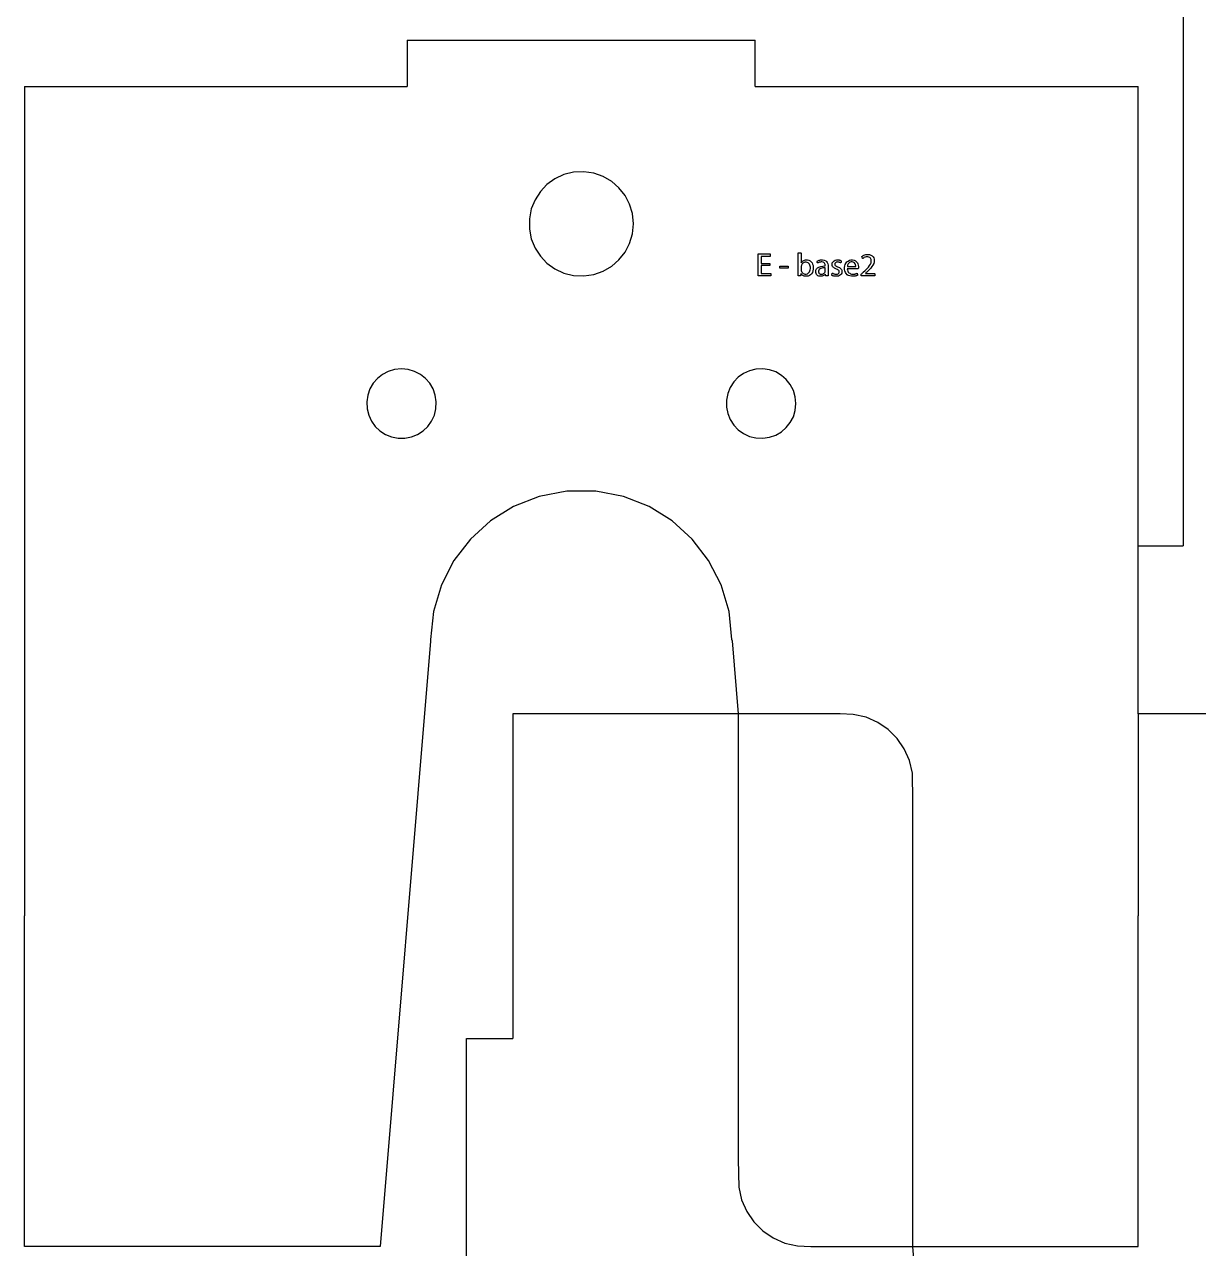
# Model space of a CAD drawing. Header units: metres. Extents: x 1885 to 2636, y 491 to 906.
# Drawn here: x 1898.4 to 1999.6, y 660.9 to 766.5 of the extents above; entities that cross this region are included whole.
import ezdxf

# ---------------------------------------------------------------- set-up
doc = ezdxf.new("R2010")
doc.units = ezdxf.units.M

msp = doc.modelspace()

# ---------------------------------------------------------------- linework, layer by layer
at = {"layer": 'COMPONENT1'}
for p, q in [((1998.34, 782.06), (1998.34, 721.56)), ((1931.44, 765.17), (1961.44, 765.17)), ((1931.44, 765.17), (1931.44, 761.17)), ((1961.44, 761.17), (1961.44, 765.17)), ((1898.44, 761.17), (1898.44, 689.64)), ((1898.44, 761.17), (1931.44, 761.17)), ((1961.44, 761.17), (1994.44, 761.17)), ((1994.44, 721.56), (1994.44, 761.17)), ((1945.77, 753.77), (1944.93, 753.56)), ((1946.66, 753.81), (1945.77, 753.77)), ((1947.53, 753.68), (1946.66, 753.81)), ((1943.48, 752.71), (1942.91, 752.11)), ((1944.17, 753.2), (1943.48, 752.71)), ((1944.93, 753.56), (1944.17, 753.2)), ((1948.33, 753.4), (1947.53, 753.68)), ((1949.06, 752.97), (1948.33, 753.4)), ((1949.69, 752.42), (1949.06, 752.97)), ((1942.91, 752.11), (1942.45, 751.4)), ((1950.21, 751.77), (1949.69, 752.42)), ((1950.6, 751.02), (1950.21, 751.77)), ((1942.13, 750.62), (1941.96, 749.76)), ((1942.45, 751.4), (1942.13, 750.62)), ((1950.85, 750.2), (1950.6, 751.02)), ((1941.96, 749.76), (1941.96, 748.87)), ((1950.94, 749.32), (1950.85, 750.2)), ((1941.96, 748.87), (1942.13, 748.02)), ((1950.6, 747.61), (1950.85, 748.44)), ((1950.85, 748.44), (1950.94, 749.32)), ((1942.13, 748.02), (1942.45, 747.23)), ((1950.21, 746.87), (1950.6, 747.61)), ((1942.45, 747.23), (1942.91, 746.53)), ((1942.91, 746.53), (1943.48, 745.92)), ((1949.69, 746.21), (1950.21, 746.87)), ((1943.48, 745.92), (1944.17, 745.43)), ((1944.17, 745.43), (1944.93, 745.07)), ((1948.33, 745.24), (1949.06, 745.66)), ((1949.06, 745.66), (1949.69, 746.21)), ((1944.93, 745.07), (1945.77, 744.87)), ((1945.77, 744.87), (1946.66, 744.82)), ((1946.66, 744.82), (1947.53, 744.95)), ((1947.53, 744.95), (1948.33, 745.24)), ((1930.94, 736.82), (1930.35, 736.76)), ((1931.52, 736.76), (1930.94, 736.82)), ((1962.09, 736.81), (1961.49, 736.78)), ((1962.67, 736.73), (1962.09, 736.81)), ((1928.87, 735.99), (1928.5, 735.57)), ((1929.3, 736.33), (1928.87, 735.99)), ((1929.8, 736.59), (1929.3, 736.33)), ((1930.35, 736.76), (1929.8, 736.59)), ((1932.07, 736.59), (1931.52, 736.76)), ((1932.57, 736.33), (1932.07, 736.59)), ((1933.01, 735.99), (1932.57, 736.33)), ((1933.37, 735.57), (1933.01, 735.99)), ((1959.97, 736.08), (1959.58, 735.68)), ((1960.42, 736.41), (1959.97, 736.08)), ((1960.94, 736.65), (1960.42, 736.41)), ((1961.49, 736.78), (1960.94, 736.65)), ((1963.2, 736.54), (1962.67, 736.73)), ((1963.69, 736.25), (1963.2, 736.54)), ((1964.11, 735.89), (1963.69, 736.25)), ((1964.45, 735.45), (1964.11, 735.89)), ((1928.22, 735.08), (1928.03, 734.54)), ((1928.5, 735.57), (1928.22, 735.08)), ((1933.66, 735.08), (1933.37, 735.57)), ((1933.85, 734.54), (1933.66, 735.08)), ((1959.28, 735.21), (1959.06, 734.68)), ((1959.58, 735.68), (1959.28, 735.21)), ((1964.72, 734.95), (1964.45, 735.45)), ((1964.88, 734.4), (1964.72, 734.95)), ((1928.03, 734.54), (1927.94, 733.97)), ((1927.94, 733.97), (1927.97, 733.37)), ((1933.93, 733.97), (1933.85, 734.54)), ((1933.9, 733.37), (1933.93, 733.97)), ((1959.06, 734.68), (1958.95, 734.11)), ((1958.95, 734.11), (1958.95, 733.52)), ((1964.94, 733.82), (1964.88, 734.4)), ((1964.88, 733.23), (1964.94, 733.82)), ((1927.97, 733.37), (1928.11, 732.81)), ((1928.11, 732.81), (1928.35, 732.3)), ((1933.53, 732.3), (1933.77, 732.81)), ((1933.77, 732.81), (1933.9, 733.37)), ((1958.95, 733.52), (1959.06, 732.95)), ((1959.06, 732.95), (1959.28, 732.43)), ((1964.45, 732.18), (1964.72, 732.68)), ((1964.72, 732.68), (1964.88, 733.23)), ((1928.35, 732.3), (1928.67, 731.85)), ((1928.67, 731.85), (1929.08, 731.46)), ((1932.8, 731.46), (1933.2, 731.85)), ((1933.2, 731.85), (1933.53, 732.3)), ((1959.28, 732.43), (1959.58, 731.96)), ((1959.58, 731.96), (1959.97, 731.55)), ((1959.97, 731.55), (1960.42, 731.23)), ((1963.69, 731.38), (1964.11, 731.75)), ((1964.11, 731.75), (1964.45, 732.18)), ((1929.08, 731.46), (1929.55, 731.16)), ((1929.55, 731.16), (1930.07, 730.94)), ((1930.07, 730.94), (1930.64, 730.83)), ((1930.64, 730.83), (1931.23, 730.83)), ((1931.23, 730.83), (1931.8, 730.94)), ((1931.8, 730.94), (1932.33, 731.16)), ((1932.33, 731.16), (1932.8, 731.46)), ((1960.42, 731.23), (1960.94, 730.99)), ((1960.94, 730.99), (1961.49, 730.85)), ((1961.49, 730.85), (1962.09, 730.82)), ((1962.09, 730.82), (1962.67, 730.91)), ((1962.67, 730.91), (1963.2, 731.1)), ((1963.2, 731.1), (1963.69, 731.38)), ((1945.19, 726.26), (1942.81, 725.8)), ((1947.68, 726.26), (1945.19, 726.26)), ((1950.07, 725.8), (1947.68, 726.26)), ((1942.81, 725.8), (1940.6, 724.93)), ((1952.28, 724.93), (1950.07, 725.8)), ((1940.6, 724.93), (1938.61, 723.7)), ((1954.27, 723.7), (1952.28, 724.93)), ((1938.61, 723.7), (1936.88, 722.13)), ((1955.99, 722.13), (1954.27, 723.7)), ((1936.88, 722.13), (1935.46, 720.28)), ((1957.42, 720.28), (1955.99, 722.13)), ((1994.44, 721.56), (1998.34, 721.56)), ((1994.44, 707.06), (1994.44, 721.56)), ((1935.46, 720.28), (1934.38, 718.18)), ((1958.49, 718.18), (1957.42, 720.28)), ((1934.38, 718.18), (1933.69, 715.89)), ((1959.18, 715.89), (1958.49, 718.18)), ((1933.69, 715.89), (1933.44, 713.48)), ((1959.43, 713.48), (1959.18, 715.89)), ((1933.44, 713.33), (1929.1, 661.12)), ((1933.44, 713.48), (1933.44, 713.44)), ((1933.44, 713.44), (1933.44, 713.41)), ((1933.44, 713.41), (1933.44, 713.38)), ((1933.44, 713.38), (1933.44, 713.36)), ((1933.44, 713.36), (1933.44, 713.33)), ((1959.43, 713.44), (1959.43, 713.48)), ((1959.43, 713.44), (1959.43, 713.41)), ((1959.43, 713.41), (1959.44, 713.38)), ((1959.44, 713.38), (1959.44, 713.36)), ((1959.44, 713.36), (1959.44, 713.33)), ((1959.44, 713.36), (1959.96, 707.06)), ((1959.96, 707.06), (1940.55, 707.06)), ((1940.55, 707.06), (1940.55, 679.06)), ((1959.96, 707.06), (1959.96, 702.26)), ((1961.06, 707.06), (1959.96, 707.06)), ((1962.16, 707.06), (1961.06, 707.06)), ((1963.26, 707.06), (1962.16, 707.06)), ((1964.36, 707.06), (1963.26, 707.06)), ((1965.46, 707.06), (1964.36, 707.06)), ((1966.56, 707.06), (1965.46, 707.06)), ((1967.66, 707.06), (1966.56, 707.06)), ((1968.76, 707.06), (1967.66, 707.06)), ((1969.89, 707.01), (1968.76, 707.06)), ((1970.99, 706.76), (1969.89, 707.01)), ((1972, 706.32), (1970.99, 706.76)), ((1972.9, 705.7), (1972, 706.32)), ((2005.89, 707.06), (1994.44, 707.06)), ((1994.44, 707.06), (1994.44, 689.64)), ((1973.66, 704.93), (1972.9, 705.7)), ((1974.28, 704.03), (1973.66, 704.93)), ((1974.72, 703.03), (1974.28, 704.03)), ((1959.96, 702.26), (1959.96, 697.45)), ((1974.98, 701.93), (1974.72, 703.03)), ((1975.03, 699.56), (1974.98, 701.93)), ((1975.03, 694.75), (1975.03, 699.56)), ((1959.96, 697.45), (1959.96, 692.65)), ((1975.03, 689.95), (1975.03, 694.75)), ((1959.96, 692.65), (1959.96, 687.84)), ((1898.44, 688.64), (1898.44, 689.64)), ((1975.03, 685.14), (1975.03, 689.95)), ((1994.44, 688.64), (1994.44, 689.64)), ((1898.44, 661.12), (1898.44, 688.64)), ((1994.44, 661.12), (1994.44, 688.64)), ((1959.96, 687.84), (1959.96, 683.03)), ((1975.03, 680.34), (1975.03, 685.14)), ((1959.96, 683.03), (1959.96, 678.23)), ((1975.03, 675.53), (1975.03, 680.34)), ((1936.55, 660.06), (1936.55, 679.06)), ((1936.55, 679.06), (1940.55, 679.06)), ((1959.96, 678.23), (1959.96, 673.42)), ((1975.03, 670.73), (1975.03, 675.53)), ((1959.96, 673.42), (1959.96, 668.62)), ((1975.03, 665.92), (1975.03, 670.73)), ((1959.96, 668.62), (1960.01, 666.25)), ((1960.01, 666.25), (1960.26, 665.15)), ((1960.26, 665.15), (1960.71, 664.14)), ((1975.03, 661.12), (1975.03, 665.92)), ((1960.71, 664.14), (1961.32, 663.25)), ((1961.32, 663.25), (1962.09, 662.48)), ((1962.09, 662.48), (1962.99, 661.86)), ((1929.1, 661.12), (1898.44, 661.12)), ((1962.99, 661.86), (1964, 661.42)), ((1964, 661.42), (1965.09, 661.17)), ((1965.09, 661.17), (1966.23, 661.12)), ((1966.23, 661.12), (1967.33, 661.12)), ((1967.33, 661.12), (1968.43, 661.12)), ((1968.43, 661.12), (1969.53, 661.12)), ((1969.53, 661.12), (1970.63, 661.12)), ((1970.63, 661.12), (1971.73, 661.12)), ((1971.73, 661.12), (1972.83, 661.12)), ((1972.83, 661.12), (1973.93, 661.12)), ((1973.93, 661.12), (1975.03, 661.12)), ((1975.03, 661.12), (1994.44, 661.12)), ((1975.55, 654.76), (1975.03, 661.12))]:
    msp.add_line(p, q, dxfattribs=at)
at = {"layer": 'COMPONENT21'}
for p, q in [((1961.7, 744.82), (1961.7, 746.72)), ((1961.7, 746.72), (1962.73, 746.72)), ((1962.73, 746.51), (1961.95, 746.51)), ((1961.95, 746.51), (1961.95, 745.91)), ((1962.73, 746.72), (1962.73, 746.51)), ((1965.15, 746.82), (1965.19, 746.82)), ((1965.15, 746.75), (1965.15, 746.82)), ((1965.15, 746.57), (1965.15, 746.75)), ((1965.15, 746.31), (1965.15, 746.57)), ((1965.19, 746.82), (1965.23, 746.82)), ((1965.23, 746.82), (1965.27, 746.82)), ((1965.27, 746.82), (1965.31, 746.82)), ((1965.31, 746.82), (1965.35, 746.82)), ((1965.35, 746.82), (1965.38, 746.82)), ((1965.38, 746.82), (1965.39, 746.79)), ((1965.39, 746.79), (1965.39, 746.7)), ((1965.39, 746.7), (1965.39, 746.57)), ((1965.39, 746.57), (1965.39, 746.41)), ((1965.39, 746.41), (1965.39, 746.25)), ((1970.62, 746.5), (1970.68, 746.54)), ((1970.63, 746.47), (1970.62, 746.5)), ((1970.64, 746.43), (1970.63, 746.47)), ((1970.66, 746.4), (1970.64, 746.43)), ((1970.68, 746.36), (1970.66, 746.4)), ((1970.68, 746.54), (1970.74, 746.58)), ((1970.69, 746.32), (1970.68, 746.36)), ((1970.72, 746.34), (1970.69, 746.32)), ((1970.76, 746.37), (1970.72, 746.34)), ((1970.74, 746.58), (1970.81, 746.62)), ((1970.81, 746.4), (1970.76, 746.37)), ((1970.81, 746.62), (1970.88, 746.64)), ((1970.87, 746.43), (1970.81, 746.4)), ((1970.92, 746.45), (1970.87, 746.43)), ((1970.88, 746.64), (1970.96, 746.66)), ((1970.99, 746.47), (1970.92, 746.45)), ((1970.96, 746.66), (1971.05, 746.68)), ((1971.05, 746.47), (1970.99, 746.47)), ((1971.05, 746.68), (1971.13, 746.68)), ((1971.15, 746.47), (1971.05, 746.47)), ((1971.13, 746.68), (1971.28, 746.67)), ((1971.24, 746.45), (1971.15, 746.47)), ((1971.31, 746.42), (1971.24, 746.45)), ((1971.28, 746.67), (1971.41, 746.62)), ((1971.37, 746.37), (1971.31, 746.42)), ((1971.41, 746.31), (1971.37, 746.37)), ((1971.41, 746.62), (1971.51, 746.56)), ((1971.51, 746.56), (1971.59, 746.48)), ((1971.59, 746.48), (1971.65, 746.38)), ((1971.65, 746.38), (1971.68, 746.27)), ((1961.95, 745.91), (1962.69, 745.91)), ((1962.69, 745.71), (1961.95, 745.71)), ((1961.95, 745.71), (1961.95, 745.02)), ((1962.69, 745.91), (1962.69, 745.71)), ((1963.56, 745.49), (1963.56, 745.67)), ((1963.56, 745.67), (1964.26, 745.67)), ((1964.26, 745.49), (1963.56, 745.49)), ((1964.26, 745.67), (1964.26, 745.49)), ((1965.15, 746.01), (1965.15, 746.31)), ((1965.15, 745.71), (1965.15, 746.01)), ((1965.15, 745.44), (1965.15, 745.71)), ((1965.15, 745.25), (1965.15, 745.44)), ((1965.39, 746.25), (1965.39, 746.11)), ((1965.39, 746.11), (1965.39, 746.01)), ((1965.39, 746.01), (1965.39, 745.96)), ((1965.39, 745.96), (1965.43, 746)), ((1965.4, 745.65), (1965.39, 745.62)), ((1965.39, 745.62), (1965.39, 745.57)), ((1965.39, 745.57), (1965.39, 745.53)), ((1965.39, 745.53), (1965.39, 745.48)), ((1965.39, 745.48), (1965.39, 745.44)), ((1965.39, 745.44), (1965.39, 745.4)), ((1965.39, 745.4), (1965.39, 745.36)), ((1965.39, 745.36), (1965.4, 745.33)), ((1965.41, 745.71), (1965.4, 745.67)), ((1965.4, 745.67), (1965.4, 745.65)), ((1965.4, 745.33), (1965.4, 745.3)), ((1965.4, 745.3), (1965.42, 745.22)), ((1965.42, 745.76), (1965.41, 745.71)), ((1965.45, 745.82), (1965.42, 745.76)), ((1965.43, 746), (1965.47, 746.05)), ((1965.49, 745.87), (1965.45, 745.82)), ((1965.47, 746.05), (1965.51, 746.1)), ((1965.54, 745.92), (1965.49, 745.87)), ((1965.51, 746.1), (1965.57, 746.13)), ((1965.59, 745.96), (1965.54, 745.92)), ((1965.57, 746.13), (1965.63, 746.16)), ((1965.64, 745.99), (1965.59, 745.96)), ((1965.63, 746.16), (1965.69, 746.19)), ((1965.7, 746.01), (1965.64, 745.99)), ((1965.69, 746.19), (1965.76, 746.2)), ((1965.76, 746.02), (1965.7, 746.01)), ((1965.76, 746.2), (1965.84, 746.21)), ((1965.84, 746.01), (1965.76, 746.02)), ((1965.84, 746.21), (1965.95, 746.2)), ((1965.92, 745.99), (1965.84, 746.01)), ((1966, 745.95), (1965.92, 745.99)), ((1965.95, 746.2), (1966.06, 746.18)), ((1966.06, 745.9), (1966, 745.95)), ((1966.06, 746.18), (1966.16, 746.12)), ((1966.11, 745.83), (1966.06, 745.9)), ((1966.15, 745.75), (1966.11, 745.83)), ((1966.11, 745.17), (1966.15, 745.26)), ((1966.18, 745.66), (1966.15, 745.75)), ((1966.15, 745.26), (1966.18, 745.35)), ((1966.16, 746.12), (1966.25, 746.05)), ((1966.19, 745.57), (1966.18, 745.66)), ((1966.18, 745.35), (1966.19, 745.46)), ((1966.19, 745.46), (1966.19, 745.57)), ((1966.25, 746.05), (1966.33, 745.96)), ((1966.33, 745.96), (1966.38, 745.85)), ((1966.41, 745.26), (1966.36, 745.12)), ((1966.38, 745.85), (1966.42, 745.72)), ((1966.44, 745.41), (1966.41, 745.26)), ((1966.42, 745.72), (1966.44, 745.58)), ((1966.44, 745.58), (1966.44, 745.41)), ((1966.65, 745.2), (1966.67, 745.32)), ((1966.67, 745.32), (1966.73, 745.43)), ((1966.73, 745.43), (1966.81, 745.52)), ((1966.75, 746.07), (1966.76, 746.1)), ((1966.76, 746.04), (1966.75, 746.07)), ((1966.76, 746.1), (1966.82, 746.13)), ((1966.77, 746.01), (1966.76, 746.04)), ((1966.78, 745.97), (1966.77, 746.01)), ((1966.79, 745.95), (1966.78, 745.97)), ((1966.82, 745.94), (1966.79, 745.95)), ((1966.81, 745.52), (1966.93, 745.59)), ((1966.82, 746.13), (1966.88, 746.16)), ((1966.86, 745.96), (1966.82, 745.94)), ((1966.91, 745.98), (1966.86, 745.96)), ((1966.88, 746.16), (1966.94, 746.18)), ((1966.91, 745.31), (1966.9, 745.23)), ((1966.96, 746), (1966.91, 745.98)), ((1966.96, 745.38), (1966.91, 745.31)), ((1966.93, 745.59), (1967.08, 745.65)), ((1966.94, 746.18), (1967, 746.19)), ((1967.01, 746.01), (1966.96, 746)), ((1967.02, 745.43), (1966.96, 745.38)), ((1967, 746.19), (1967.07, 746.2)), ((1967.06, 746.02), (1967.01, 746.01)), ((1967.09, 745.46), (1967.02, 745.43)), ((1967.12, 746.03), (1967.06, 746.02)), ((1967.07, 746.2), (1967.14, 746.21)), ((1967.08, 745.65), (1967.26, 745.68)), ((1967.18, 745.49), (1967.09, 745.46)), ((1967.19, 746.03), (1967.12, 746.03)), ((1967.14, 746.21), (1967.24, 746.21)), ((1967.27, 745.51), (1967.18, 745.49)), ((1967.29, 746.01), (1967.19, 746.03)), ((1967.24, 746.21), (1967.39, 746.18)), ((1967.26, 745.68), (1967.47, 745.69)), ((1967.37, 745.51), (1967.27, 745.51)), ((1967.36, 745.98), (1967.29, 746.01)), ((1967.41, 745.93), (1967.36, 745.98)), ((1967.47, 745.51), (1967.37, 745.51)), ((1967.39, 746.18), (1967.51, 746.13)), ((1967.44, 745.87), (1967.41, 745.93)), ((1967.46, 745.81), (1967.44, 745.87)), ((1967.47, 745.76), (1967.46, 745.81)), ((1967.47, 745.71), (1967.47, 745.76)), ((1967.47, 745.69), (1967.47, 745.71)), ((1967.47, 745.48), (1967.47, 745.51)), ((1967.47, 745.44), (1967.47, 745.48)), ((1967.47, 745.4), (1967.47, 745.44)), ((1967.47, 745.36), (1967.47, 745.4)), ((1967.47, 745.32), (1967.47, 745.36)), ((1967.47, 745.29), (1967.47, 745.32)), ((1967.47, 745.26), (1967.47, 745.29)), ((1967.47, 745.23), (1967.47, 745.26)), ((1967.51, 746.13), (1967.59, 746.06)), ((1967.59, 746.06), (1967.65, 745.97)), ((1967.65, 745.97), (1967.69, 745.86)), ((1967.69, 745.86), (1967.71, 745.75)), ((1967.71, 745.75), (1967.71, 745.65)), ((1967.71, 745.65), (1967.71, 745.62)), ((1967.71, 745.62), (1967.71, 745.54)), ((1967.71, 745.54), (1967.71, 745.45)), ((1967.71, 745.45), (1967.71, 745.34)), ((1967.71, 745.34), (1967.71, 745.24)), ((1968.06, 745.85), (1968.08, 745.94)), ((1968.06, 745.77), (1968.06, 745.85)), ((1968.08, 745.71), (1968.06, 745.77)), ((1968.08, 745.94), (1968.12, 746.02)), ((1968.1, 745.65), (1968.08, 745.71)), ((1968.15, 745.59), (1968.1, 745.65)), ((1968.12, 746.02), (1968.18, 746.08)), ((1968.21, 745.54), (1968.15, 745.59)), ((1968.18, 746.08), (1968.25, 746.14)), ((1968.28, 745.49), (1968.21, 745.54)), ((1968.25, 746.14), (1968.34, 746.18)), ((1968.37, 745.45), (1968.28, 745.49)), ((1968.31, 745.89), (1968.3, 745.85)), ((1968.3, 745.85), (1968.3, 745.81)), ((1968.3, 745.81), (1968.31, 745.77)), ((1968.32, 745.93), (1968.31, 745.89)), ((1968.31, 745.77), (1968.33, 745.73)), ((1968.35, 745.96), (1968.32, 745.93)), ((1968.33, 745.73), (1968.37, 745.7)), ((1968.34, 746.18), (1968.45, 746.21)), ((1968.38, 745.99), (1968.35, 745.96)), ((1968.37, 745.7), (1968.41, 745.68)), ((1968.45, 745.41), (1968.37, 745.45)), ((1968.42, 746.01), (1968.38, 745.99)), ((1968.41, 745.68), (1968.46, 745.65)), ((1968.47, 746.02), (1968.42, 746.01)), ((1968.45, 746.21), (1968.55, 746.21)), ((1968.52, 745.38), (1968.45, 745.41)), ((1968.46, 745.65), (1968.52, 745.62)), ((1968.53, 746.03), (1968.47, 746.02)), ((1968.52, 745.62), (1968.61, 745.59)), ((1968.57, 745.35), (1968.52, 745.38)), ((1968.58, 746.02), (1968.53, 746.03)), ((1968.55, 746.21), (1968.6, 746.21)), ((1968.61, 745.32), (1968.57, 745.35)), ((1968.63, 746.02), (1968.58, 746.02)), ((1968.6, 746.21), (1968.66, 746.2)), ((1968.61, 745.59), (1968.69, 745.54)), ((1968.64, 745.29), (1968.61, 745.32)), ((1968.67, 746), (1968.63, 746.02)), ((1968.66, 745.25), (1968.64, 745.29)), ((1968.66, 746.2), (1968.71, 746.19)), ((1968.71, 745.99), (1968.67, 746)), ((1968.69, 745.54), (1968.76, 745.5)), ((1968.71, 746.19), (1968.75, 746.18)), ((1968.75, 745.98), (1968.71, 745.99)), ((1968.75, 746.18), (1968.8, 746.16)), ((1968.78, 745.96), (1968.75, 745.98)), ((1968.76, 745.5), (1968.82, 745.45)), ((1968.81, 745.96), (1968.78, 745.96)), ((1968.8, 746.16), (1968.83, 746.14)), ((1968.83, 746.01), (1968.81, 745.98)), ((1968.81, 745.98), (1968.81, 745.96)), ((1968.82, 745.45), (1968.87, 745.39)), ((1968.83, 746.14), (1968.86, 746.13)), ((1968.84, 746.05), (1968.83, 746.01)), ((1968.85, 746.09), (1968.84, 746.05)), ((1968.86, 746.13), (1968.85, 746.09)), ((1968.87, 745.39), (1968.9, 745.32)), ((1968.9, 745.32), (1968.91, 745.24)), ((1969.14, 745.54), (1969.16, 745.69)), ((1969.14, 745.39), (1969.14, 745.54)), ((1969.16, 745.26), (1969.14, 745.39)), ((1969.16, 745.69), (1969.2, 745.82)), ((1969.21, 745.13), (1969.16, 745.26)), ((1969.2, 745.82), (1969.26, 745.94)), ((1969.26, 745.94), (1969.34, 746.03)), ((1969.34, 746.03), (1969.44, 746.11)), ((1969.37, 745.45), (1969.38, 745.34)), ((1969.41, 745.45), (1969.37, 745.45)), ((1969.4, 745.74), (1969.38, 745.67)), ((1969.38, 745.67), (1969.38, 745.63)), ((1969.38, 745.63), (1969.42, 745.63)), ((1969.38, 745.34), (1969.41, 745.24)), ((1969.42, 745.81), (1969.4, 745.74)), ((1969.52, 745.45), (1969.41, 745.45)), ((1969.46, 745.87), (1969.42, 745.81)), ((1969.42, 745.63), (1969.51, 745.63)), ((1969.44, 746.11), (1969.55, 746.17)), ((1969.5, 745.92), (1969.46, 745.87)), ((1969.55, 745.97), (1969.5, 745.92)), ((1969.51, 745.63), (1969.63, 745.63)), ((1969.67, 745.45), (1969.52, 745.45)), ((1969.55, 746.17), (1969.68, 746.2)), ((1969.62, 746.01), (1969.55, 745.97)), ((1969.7, 746.03), (1969.62, 746.01)), ((1969.63, 745.63), (1969.76, 745.63)), ((1969.84, 745.45), (1969.67, 745.45)), ((1969.68, 746.2), (1969.83, 746.21)), ((1969.79, 746.03), (1969.7, 746.03)), ((1969.76, 745.63), (1969.88, 745.63)), ((1969.87, 746.02), (1969.79, 746.03)), ((1969.83, 746.21), (1969.97, 746.18)), ((1970.01, 745.45), (1969.84, 745.45)), ((1969.94, 745.98), (1969.87, 746.02)), ((1969.88, 745.63), (1969.99, 745.63)), ((1970, 745.94), (1969.94, 745.98)), ((1969.97, 746.18), (1970.08, 746.13)), ((1969.99, 745.63), (1970.07, 745.63)), ((1970.04, 745.88), (1970, 745.94)), ((1970.17, 745.45), (1970.01, 745.45)), ((1970.07, 745.82), (1970.04, 745.88)), ((1970.09, 745.75), (1970.07, 745.82)), ((1970.07, 745.63), (1970.1, 745.63)), ((1970.08, 746.13), (1970.17, 746.05)), ((1970.1, 745.69), (1970.09, 745.75)), ((1970.1, 745.63), (1970.1, 745.69)), ((1970.17, 746.05), (1970.24, 745.96)), ((1970.28, 745.45), (1970.17, 745.45)), ((1970.24, 745.96), (1970.29, 745.86)), ((1970.33, 745.48), (1970.28, 745.45)), ((1970.29, 745.86), (1970.32, 745.75)), ((1970.32, 745.75), (1970.34, 745.65)), ((1970.34, 745.5), (1970.33, 745.48)), ((1970.34, 745.65), (1970.34, 745.57)), ((1970.34, 745.57), (1970.34, 745.53)), ((1970.34, 745.53), (1970.34, 745.5)), ((1970.75, 745.14), (1970.9, 745.29)), ((1970.9, 745.29), (1971.06, 745.45)), ((1971.06, 745.45), (1971.19, 745.59)), ((1971.26, 745.36), (1971.11, 745.21)), ((1971.19, 745.59), (1971.29, 745.72)), ((1971.39, 745.5), (1971.26, 745.36)), ((1971.29, 745.72), (1971.37, 745.84)), ((1971.37, 745.84), (1971.42, 745.95)), ((1971.49, 745.63), (1971.39, 745.5)), ((1971.43, 746.24), (1971.41, 746.31)), ((1971.42, 745.95), (1971.44, 746.07)), ((1971.44, 746.16), (1971.43, 746.24)), ((1971.44, 746.07), (1971.44, 746.16)), ((1971.58, 745.76), (1971.49, 745.63)), ((1971.65, 745.89), (1971.58, 745.76)), ((1971.68, 746.03), (1971.65, 745.89)), ((1971.68, 746.27), (1971.69, 746.16)), ((1971.69, 746.16), (1971.68, 746.03)), ((1962.78, 744.82), (1961.7, 744.82)), ((1961.95, 745.02), (1962.78, 745.02)), ((1962.78, 745.02), (1962.78, 744.82)), ((1965.14, 744.94), (1965.15, 744.99)), ((1965.14, 744.9), (1965.14, 744.94)), ((1965.14, 744.86), (1965.14, 744.9)), ((1965.14, 744.82), (1965.14, 744.86)), ((1965.17, 744.82), (1965.14, 744.82)), ((1965.15, 745.17), (1965.15, 745.25)), ((1965.15, 745.13), (1965.15, 745.17)), ((1965.15, 745.08), (1965.15, 745.13)), ((1965.15, 745.03), (1965.15, 745.08)), ((1965.15, 744.99), (1965.15, 745.03)), ((1965.2, 744.82), (1965.17, 744.82)), ((1965.24, 744.82), (1965.2, 744.82)), ((1965.27, 744.82), (1965.24, 744.82)), ((1965.31, 744.82), (1965.27, 744.82)), ((1965.35, 744.82), (1965.31, 744.82)), ((1965.36, 744.92), (1965.35, 744.88)), ((1965.35, 744.88), (1965.35, 744.84)), ((1965.35, 744.84), (1965.35, 744.82)), ((1965.37, 745.04), (1965.36, 745)), ((1965.36, 745), (1965.36, 744.96)), ((1965.36, 744.96), (1965.36, 744.92)), ((1965.39, 745), (1965.37, 745.04)), ((1965.44, 744.95), (1965.39, 745)), ((1965.42, 745.22), (1965.45, 745.17)), ((1965.49, 744.9), (1965.44, 744.95)), ((1965.45, 745.17), (1965.49, 745.12)), ((1965.49, 745.12), (1965.53, 745.07)), ((1965.54, 744.86), (1965.49, 744.9)), ((1965.53, 745.07), (1965.58, 745.04)), ((1965.6, 744.83), (1965.54, 744.86)), ((1965.58, 745.04), (1965.64, 745.01)), ((1965.66, 744.81), (1965.6, 744.83)), ((1965.64, 745.01), (1965.7, 744.99)), ((1965.72, 744.79), (1965.66, 744.81)), ((1965.7, 744.99), (1965.76, 744.98)), ((1965.79, 744.79), (1965.72, 744.79)), ((1965.76, 744.98), (1965.84, 744.99)), ((1965.89, 744.79), (1965.79, 744.79)), ((1965.84, 744.99), (1965.93, 745.01)), ((1966, 744.81), (1965.89, 744.79)), ((1965.93, 745.01), (1966, 745.05)), ((1966, 745.05), (1966.06, 745.11)), ((1966.1, 744.86), (1966, 744.81)), ((1966.06, 745.11), (1966.11, 745.17)), ((1966.2, 744.92), (1966.1, 744.86)), ((1966.29, 745.01), (1966.2, 744.92)), ((1966.36, 745.12), (1966.29, 745.01)), ((1966.65, 745.11), (1966.65, 745.2)), ((1966.68, 745.03), (1966.65, 745.11)), ((1966.72, 744.95), (1966.68, 745.03)), ((1966.77, 744.89), (1966.72, 744.95)), ((1966.84, 744.84), (1966.77, 744.89)), ((1966.93, 744.8), (1966.84, 744.84)), ((1966.9, 745.23), (1966.9, 745.16)), ((1966.9, 745.16), (1966.91, 745.11)), ((1966.91, 745.11), (1966.93, 745.07)), ((1966.93, 745.07), (1966.96, 745.04)), ((1967.03, 744.79), (1966.93, 744.8)), ((1966.96, 745.04), (1966.99, 745.01)), ((1966.99, 745.01), (1967.02, 744.99)), ((1967.02, 744.99), (1967.07, 744.98)), ((1967.12, 744.79), (1967.03, 744.79)), ((1967.07, 744.98), (1967.11, 744.97)), ((1967.11, 744.97), (1967.17, 744.97)), ((1967.2, 744.8), (1967.12, 744.79)), ((1967.17, 744.97), (1967.23, 744.98)), ((1967.27, 744.82), (1967.2, 744.8)), ((1967.23, 744.98), (1967.28, 745)), ((1967.33, 744.85), (1967.27, 744.82)), ((1967.28, 745), (1967.33, 745.03)), ((1967.33, 745.03), (1967.37, 745.06)), ((1967.38, 744.89), (1967.33, 744.85)), ((1967.37, 745.06), (1967.4, 745.09)), ((1967.43, 744.93), (1967.38, 744.89)), ((1967.4, 745.09), (1967.43, 745.13)), ((1967.43, 745.13), (1967.45, 745.17)), ((1967.49, 744.97), (1967.43, 744.93)), ((1967.45, 745.17), (1967.46, 745.2)), ((1967.46, 745.2), (1967.47, 745.23)), ((1967.5, 744.94), (1967.49, 744.97)), ((1967.5, 744.91), (1967.5, 744.94)), ((1967.5, 744.87), (1967.5, 744.91)), ((1967.51, 744.84), (1967.5, 744.87)), ((1967.53, 744.82), (1967.51, 744.84)), ((1967.56, 744.82), (1967.53, 744.82)), ((1967.61, 744.82), (1967.56, 744.82)), ((1967.66, 744.82), (1967.61, 744.82)), ((1967.7, 744.82), (1967.66, 744.82)), ((1967.73, 744.82), (1967.7, 744.82)), ((1967.71, 745.24), (1967.71, 745.17)), ((1967.71, 745.17), (1967.71, 745.14)), ((1967.71, 745.14), (1967.71, 745.09)), ((1967.71, 745.09), (1967.72, 745.05)), ((1967.72, 745.05), (1967.72, 745)), ((1967.72, 745), (1967.72, 744.95)), ((1967.72, 744.95), (1967.72, 744.91)), ((1967.72, 744.91), (1967.73, 744.86)), ((1967.73, 744.86), (1967.73, 744.82)), ((1968.02, 744.88), (1968.03, 744.92)), ((1968.06, 744.86), (1968.02, 744.88)), ((1968.03, 744.92), (1968.05, 744.96)), ((1968.05, 744.96), (1968.06, 745)), ((1968.06, 745), (1968.07, 745.03)), ((1968.1, 744.84), (1968.06, 744.86)), ((1968.07, 745.03), (1968.08, 745.07)), ((1968.08, 745.07), (1968.12, 745.05)), ((1968.16, 744.82), (1968.1, 744.84)), ((1968.12, 745.05), (1968.16, 745.03)), ((1968.16, 745.03), (1968.2, 745.01)), ((1968.21, 744.81), (1968.16, 744.82)), ((1968.2, 745.01), (1968.25, 745)), ((1968.27, 744.8), (1968.21, 744.81)), ((1968.25, 745), (1968.3, 744.98)), ((1968.33, 744.79), (1968.27, 744.8)), ((1968.3, 744.98), (1968.35, 744.98)), ((1968.39, 744.79), (1968.33, 744.79)), ((1968.35, 744.98), (1968.4, 744.97)), ((1968.5, 744.79), (1968.39, 744.79)), ((1968.4, 744.97), (1968.47, 744.98)), ((1968.47, 744.98), (1968.53, 744.99)), ((1968.61, 744.81), (1968.5, 744.79)), ((1968.53, 744.99), (1968.58, 745.01)), ((1968.58, 745.01), (1968.62, 745.04)), ((1968.71, 744.85), (1968.61, 744.81)), ((1968.62, 745.04), (1968.65, 745.07)), ((1968.65, 745.07), (1968.67, 745.12)), ((1968.67, 745.21), (1968.66, 745.25)), ((1968.67, 745.16), (1968.67, 745.21)), ((1968.67, 745.12), (1968.67, 745.16)), ((1968.79, 744.91), (1968.71, 744.85)), ((1968.85, 744.98), (1968.79, 744.91)), ((1968.89, 745.06), (1968.85, 744.98)), ((1968.91, 745.15), (1968.89, 745.06)), ((1968.91, 745.24), (1968.91, 745.15)), ((1969.27, 745.02), (1969.21, 745.13)), ((1969.36, 744.93), (1969.27, 745.02)), ((1969.46, 744.86), (1969.36, 744.93)), ((1969.41, 745.24), (1969.45, 745.16)), ((1969.45, 745.16), (1969.51, 745.09)), ((1969.58, 744.82), (1969.46, 744.86)), ((1969.51, 745.09), (1969.58, 745.05)), ((1969.58, 745.05), (1969.65, 745.01)), ((1969.72, 744.79), (1969.58, 744.82)), ((1969.65, 745.01), (1969.74, 744.99)), ((1969.84, 744.79), (1969.72, 744.79)), ((1969.74, 744.99), (1969.83, 744.98)), ((1969.83, 744.98), (1969.9, 744.98)), ((1969.92, 744.79), (1969.84, 744.79)), ((1969.9, 744.98), (1969.95, 744.99)), ((1969.98, 744.8), (1969.92, 744.79)), ((1969.95, 744.99), (1970.01, 744.99)), ((1970.05, 744.81), (1969.98, 744.8)), ((1970.01, 744.99), (1970.05, 745)), ((1970.05, 745), (1970.1, 745.01)), ((1970.1, 744.82), (1970.05, 744.81)), ((1970.1, 745.01), (1970.14, 745.02)), ((1970.16, 744.83), (1970.1, 744.82)), ((1970.14, 745.02), (1970.17, 745.03)), ((1970.2, 744.85), (1970.16, 744.83)), ((1970.17, 745.03), (1970.21, 745.05)), ((1970.26, 744.87), (1970.2, 744.85)), ((1970.21, 745.05), (1970.23, 745)), ((1970.23, 745), (1970.24, 744.97)), ((1970.24, 744.97), (1970.25, 744.94)), ((1970.25, 744.94), (1970.25, 744.91)), ((1970.25, 744.91), (1970.26, 744.87)), ((1970.57, 744.97), (1970.6, 745)), ((1970.57, 744.94), (1970.57, 744.97)), ((1970.57, 744.91), (1970.57, 744.94)), ((1970.57, 744.88), (1970.57, 744.91)), ((1970.57, 744.85), (1970.57, 744.88)), ((1970.57, 744.82), (1970.57, 744.85)), ((1970.63, 744.82), (1970.57, 744.82)), ((1970.6, 745), (1970.64, 745.04)), ((1970.79, 744.82), (1970.63, 744.82)), ((1970.64, 745.04), (1970.68, 745.08)), ((1970.68, 745.08), (1970.72, 745.11)), ((1970.72, 745.11), (1970.75, 745.14)), ((1971.01, 744.82), (1970.79, 744.82)), ((1970.96, 745.06), (1970.93, 745.04)), ((1970.93, 745.04), (1971, 745.02)), ((1970.98, 745.09), (1970.96, 745.06)), ((1971.01, 745.12), (1970.98, 745.09)), ((1971, 745.02), (1971.14, 745.02)), ((1971.06, 745.16), (1971.01, 745.12)), ((1971.26, 744.82), (1971.01, 744.82)), ((1971.11, 745.21), (1971.06, 745.16)), ((1971.14, 745.02), (1971.3, 745.02)), ((1971.49, 744.82), (1971.26, 744.82)), ((1971.3, 745.02), (1971.47, 745.02)), ((1971.47, 745.02), (1971.62, 745.02)), ((1971.66, 744.82), (1971.49, 744.82)), ((1971.62, 745.02), (1971.72, 745.02)), ((1971.74, 744.83), (1971.66, 744.82)), ((1971.72, 745.02), (1971.74, 745.01)), ((1971.74, 745.01), (1971.74, 744.97)), ((1971.74, 744.97), (1971.74, 744.93)), ((1971.74, 744.93), (1971.74, 744.89)), ((1971.74, 744.89), (1971.74, 744.85)), ((1971.74, 744.85), (1971.74, 744.83))]:
    msp.add_line(p, q, dxfattribs=at)

doc.saveas('drawing.dxf')
